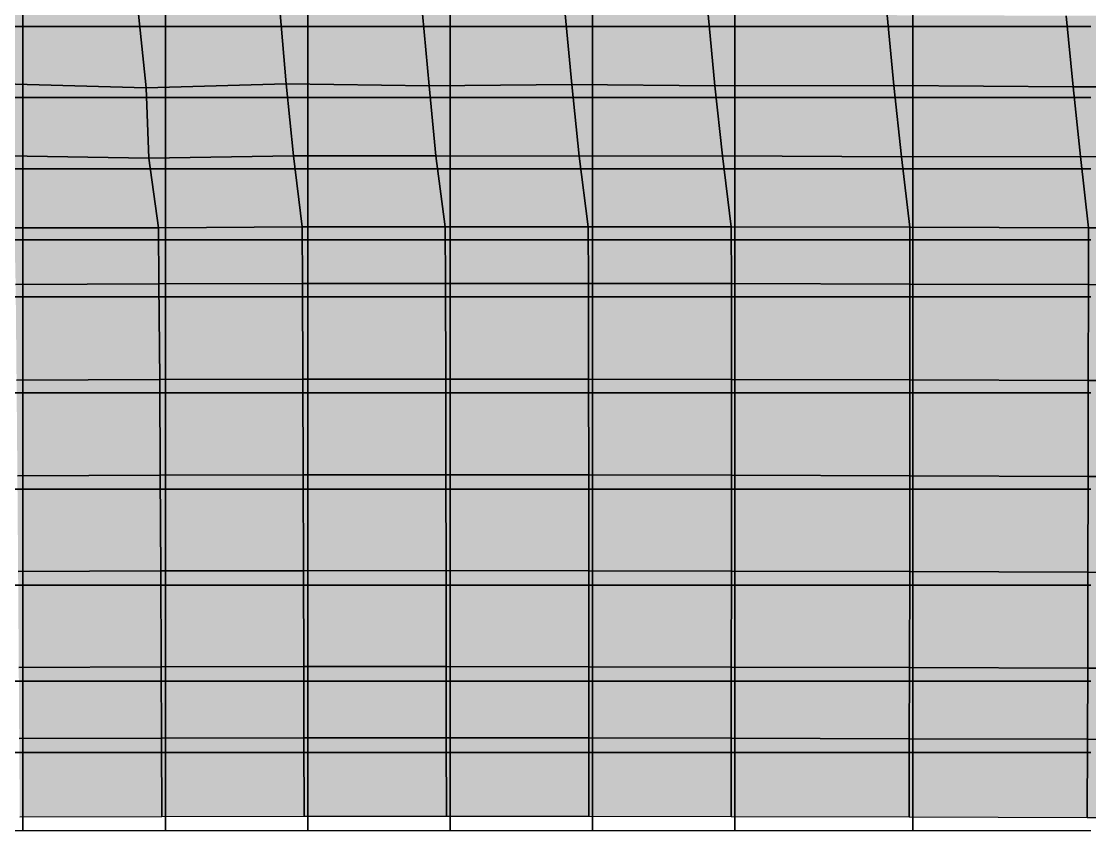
# Model space of a CAD drawing. Header units: inches. Extents: x -100 to 100, y -42 to 41.
# Drawn here: x 54.48 to 69.48, y -41.4 to -30.03 of the extents above; entities that cross this region are included whole.
import ezdxf

# ---------------------------------------------------------------- set-up
doc = ezdxf.new("R2010")
doc.units = ezdxf.units.IN
doc.header["$MEASUREMENT"] = 0
for name, color, linetype in [('Mesh-Acs', 7, 'Continuous'), ('Mesh-Ag1', 7, 'Continuous'), ('Mesh-Dc1', 7, 'Continuous'), ('Mesh-Dg1', 7, 'Continuous'), ('Mesh-Ds1', 7, 'Continuous'), ('Undeformed Mesh-Ac1①', 7, 'Continuous'), ('Undeformed Mesh-Acs', 7, 'Continuous'), ('Undeformed Mesh-Ag1', 7, 'Continuous'), ('Undeformed Mesh-Dc1', 7, 'Continuous'), ('Undeformed Mesh-Dg1', 7, 'Continuous'), ('Undeformed Mesh-Ds1', 7, 'Continuous'), ('Undeformed Mesh-MPC', 7, 'Continuous'), ('Undeformed Mesh-SCP(30%)_Ac1①', 7, 'Continuous'), ('Undeformed Mesh-SCP(30%)_Acs', 7, 'Continuous')]:
    doc.layers.add(name, color=color, linetype=linetype)

msp = doc.modelspace()

# ---------------------------------------------------------------- linework, layer by layer
at = {"color": 7, "true_color": 0xffffff, "transparency": 33554687}
for points in [[(54.1495, -29.9283), (54.2264, -30.9071), (56.2296, -30.9629)], [(54.1495, -29.9283), (56.2296, -30.9629), (56.1215, -29.9295)], [(56.2296, -30.9629), (58.1133, -29.9201), (56.1215, -29.9295)], [(56.2296, -30.9629), (58.1977, -30.9067), (58.1133, -29.9201)], [(58.1977, -30.9067), (60.112, -29.9244), (58.1133, -29.9201)], [(58.1977, -30.9067), (60.2073, -30.9335), (60.112, -29.9244)], [(60.2073, -30.9335), (62.117, -29.9285), (60.112, -29.9244)], [(60.2073, -30.9335), (62.2077, -30.9166), (62.117, -29.9285)], [(62.2077, -30.9166), (64.1244, -29.934), (62.117, -29.9285)], [(62.2077, -30.9166), (64.2191, -30.9364), (64.1244, -29.934)], [(64.2191, -30.9364), (66.6384, -29.9418), (64.1244, -29.934)], [(64.2191, -30.9364), (66.7329, -30.9282), (66.6384, -29.9418)], [(66.7329, -30.9282), (69.1542, -29.9496), (66.6384, -29.9418)], [(66.7329, -30.9282), (69.2535, -30.9486), (69.1542, -29.9496)], [(69.2535, -30.9486), (71.6729, -29.9585), (69.1542, -29.9496)], [(69.2535, -30.9486), (71.7725, -30.9444), (71.6729, -29.9585)], [(56.2701, -31.9527), (56.2296, -30.9629), (54.2264, -30.9071)], [(56.2701, -31.9527), (54.2264, -30.9071), (54.2737, -31.9174)], [(58.1977, -30.9067), (56.2296, -30.9629), (56.2701, -31.9527)], [(58.1977, -30.9067), (56.2701, -31.9527), (58.3018, -31.9168)], [(60.3004, -31.9192), (60.2073, -30.9335), (58.1977, -30.9067)], [(60.3004, -31.9192), (58.1977, -30.9067), (58.3018, -31.9168)], [(62.2077, -30.9166), (60.2073, -30.9335), (60.3004, -31.9192)], [(62.2077, -30.9166), (60.3004, -31.9192), (62.3138, -31.9239)], [(64.2191, -30.9364), (62.2077, -30.9166), (62.3138, -31.9239)], [(64.2191, -30.9364), (62.3138, -31.9239), (64.3241, -31.9181)], [(66.7329, -30.9282), (64.2191, -30.9364), (64.3241, -31.9181)], [(66.7329, -30.9282), (64.3241, -31.9181), (66.8418, -31.9338)], [(69.2535, -30.9486), (66.7329, -30.9282), (66.8418, -31.9338)], [(69.2535, -30.9486), (66.8418, -31.9338), (69.3565, -31.9288)], [(71.7725, -30.9444), (69.2535, -30.9486), (69.3565, -31.9288)], [(71.7725, -30.9444), (69.3565, -31.9288), (71.8724, -31.9501)], [(56.40278, -32.9287), (56.2701, -31.9527), (54.2737, -31.9174)], [(56.40278, -32.9287), (54.2737, -31.9174), (54.3797, -32.9316)], [(58.41966, -32.9165), (58.3018, -31.9168), (56.2701, -31.9527)], [(58.41966, -32.9165), (56.2701, -31.9527), (56.40278, -32.9287)], [(60.42863, -32.9157), (60.3004, -31.9192), (58.3018, -31.9168)], [(60.42863, -32.9157), (58.3018, -31.9168), (58.41966, -32.9165)], [(62.44009, -32.9148), (62.3138, -31.9239), (60.3004, -31.9192)], [(62.44009, -32.9148), (60.3004, -31.9192), (60.42863, -32.9157)], [(64.44822, -32.9179), (64.3241, -31.9181), (62.3138, -31.9239)], [(64.44822, -32.9179), (62.3138, -31.9239), (62.44009, -32.9148)], [(66.95781, -32.923), (66.8418, -31.9338), (64.3241, -31.9181)], [(66.95781, -32.923), (64.3241, -31.9181), (64.44822, -32.9179)], [(69.46548, -32.9305), (69.3565, -31.9288), (66.8418, -31.9338)], [(69.46548, -32.9305), (66.8418, -31.9338), (66.95781, -32.923)], [(71.97242, -32.9391), (71.8724, -31.9501), (69.3565, -31.9288)], [(71.97242, -32.9391), (69.3565, -31.9288), (69.46548, -32.9305)], [(56.41063, -33.7188), (56.40278, -32.9287), (54.3797, -32.9316)], [(56.41063, -33.7188), (54.3797, -32.9316), (54.3968, -33.7267)], [(56.41063, -33.7188), (58.41966, -32.9165), (56.40278, -32.9287)], [(56.41063, -33.7188), (58.42492, -33.7139), (58.41966, -32.9165)], [(58.42492, -33.7139), (60.42863, -32.9157), (58.41966, -32.9165)], [(58.42492, -33.7139), (60.43521, -33.7106), (60.42863, -32.9157)], [(60.43521, -33.7106), (62.44009, -32.9148), (60.42863, -32.9157)], [(60.43521, -33.7106), (62.44405, -33.7118), (62.44009, -32.9148)], [(62.44405, -33.7118), (64.44822, -32.9179), (62.44009, -32.9148)], [(62.44405, -33.7118), (64.45182, -33.7145), (64.44822, -32.9179)], [(64.45182, -33.7145), (66.95781, -32.923), (64.44822, -32.9179)], [(64.45182, -33.7145), (66.95992, -33.7207), (66.95781, -32.923)], [(66.95992, -33.7207), (69.46548, -32.9305), (66.95781, -32.923)], [(66.95992, -33.7207), (69.46697, -33.7281), (69.46548, -32.9305)], [(69.46697, -33.7281), (71.97242, -32.9391), (69.46548, -32.9305)], [(69.46697, -33.7281), (71.9729, -33.7374), (71.97242, -32.9391)], [(56.4201, -35.0603), (56.41063, -33.7188), (54.3968, -33.7267)], [(56.4201, -35.0603), (54.3968, -33.7267), (54.40978, -35.0689)], [(58.42983, -35.0562), (58.42492, -33.7139), (56.41063, -33.7188)], [(58.42983, -35.0562), (56.41063, -33.7188), (56.4201, -35.0603)], [(60.4389, -35.0553), (60.43521, -33.7106), (58.42492, -33.7139)], [(60.4389, -35.0553), (58.42492, -33.7139), (58.42983, -35.0562)], [(62.44592, -35.0565), (62.44405, -33.7118), (60.43521, -33.7106)], [(62.44592, -35.0565), (60.43521, -33.7106), (60.4389, -35.0553)], [(62.44592, -35.0565), (64.45182, -33.7145), (62.44405, -33.7118)], [(62.44592, -35.0565), (64.45225, -35.0604), (64.45182, -33.7145)], [(66.95917, -35.0668), (66.95992, -33.7207), (64.45182, -33.7145)], [(66.95917, -35.0668), (64.45182, -33.7145), (64.45225, -35.0604)], [(69.46506, -35.0751), (66.95992, -33.7207), (66.95917, -35.0668)], [(69.46506, -35.0751), (69.46697, -33.7281), (66.95992, -33.7207)], [(69.46506, -35.0751), (71.9729, -33.7374), (69.46697, -33.7281)], [(69.46506, -35.0751), (71.97029, -35.0844), (71.9729, -33.7374)], [(56.42847, -36.4047), (56.4201, -35.0603), (54.40978, -35.0689)], [(56.42847, -36.4047), (54.40978, -35.0689), (54.42135, -36.4127)], [(56.42847, -36.4047), (58.42983, -35.0562), (56.4201, -35.0603)], [(56.42847, -36.4047), (58.43514, -36.4008), (58.42983, -35.0562)], [(60.44135, -36.4004), (60.4389, -35.0553), (58.42983, -35.0562)], [(60.44135, -36.4004), (58.42983, -35.0562), (58.43514, -36.4008)], [(60.44135, -36.4004), (62.44592, -35.0565), (60.4389, -35.0553)], [(60.44135, -36.4004), (62.4472, -36.4027), (62.44592, -35.0565)], [(62.4472, -36.4027), (64.45225, -35.0604), (62.44592, -35.0565)], [(62.4472, -36.4027), (64.45216, -36.4066), (64.45225, -35.0604)], [(64.45216, -36.4066), (66.95917, -35.0668), (64.45225, -35.0604)], [(64.45216, -36.4066), (66.95782, -36.4138), (66.95917, -35.0668)], [(66.95782, -36.4138), (69.46506, -35.0751), (66.95917, -35.0668)], [(66.95782, -36.4138), (69.46278, -36.4223), (69.46506, -35.0751)], [(69.46278, -36.4223), (71.97029, -35.0844), (69.46506, -35.0751)], [(69.46278, -36.4223), (71.96719, -36.432), (71.97029, -35.0844)], [(56.43582, -37.751), (56.42847, -36.4047), (54.42135, -36.4127)], [(56.43582, -37.751), (54.42135, -36.4127), (54.43159, -37.7588)], [(56.43582, -37.751), (58.43514, -36.4008), (56.42847, -36.4047)], [(56.43582, -37.751), (58.43969, -37.7473), (58.43514, -36.4008)], [(60.44357, -37.747), (60.44135, -36.4004), (58.43514, -36.4008)], [(60.44357, -37.747), (58.43514, -36.4008), (58.43969, -37.7473)], [(62.44756, -37.7495), (62.4472, -36.4027), (60.44135, -36.4004)], [(62.44756, -37.7495), (60.44135, -36.4004), (60.44357, -37.747)], [(62.44756, -37.7495), (64.45216, -36.4066), (62.4472, -36.4027)], [(62.44756, -37.7495), (64.45147, -37.7538), (64.45216, -36.4066)], [(64.45147, -37.7538), (66.95782, -36.4138), (64.45216, -36.4066)], [(64.45147, -37.7538), (66.95581, -37.7611), (66.95782, -36.4138)], [(69.45987, -37.7701), (66.95782, -36.4138), (66.95581, -37.7611)], [(69.45987, -37.7701), (69.46278, -36.4223), (66.95782, -36.4138)], [(69.45987, -37.7701), (71.96719, -36.432), (69.46278, -36.4223)], [(69.45987, -37.7701), (71.96372, -37.7798), (71.96719, -36.432)], [(54.44073, -39.1071), (56.43582, -37.751), (54.43159, -37.7588)], [(54.44073, -39.1071), (56.44179, -39.0991), (56.43582, -37.751)], [(58.43969, -37.7473), (56.43582, -37.751), (56.44179, -39.0991)], [(58.43969, -37.7473), (56.44179, -39.0991), (58.4433, -39.0956)], [(60.44498, -39.095), (60.44357, -37.747), (58.43969, -37.7473)], [(60.44498, -39.095), (58.43969, -37.7473), (58.4433, -39.0956)], [(62.44722, -39.0973), (62.44756, -37.7495), (60.44357, -37.747)], [(62.44722, -39.0973), (60.44357, -37.747), (60.44498, -39.095)], [(64.45147, -37.7538), (62.44756, -37.7495), (62.44722, -39.0973)], [(64.45147, -37.7538), (62.44722, -39.0973), (64.44976, -39.1017)], [(66.95581, -37.7611), (64.45147, -37.7538), (64.44976, -39.1017)], [(66.95581, -37.7611), (64.44976, -39.1017), (66.95298, -39.1092)], [(69.45623, -39.118), (66.95581, -37.7611), (66.95298, -39.1092)], [(69.45623, -39.118), (69.45987, -37.7701), (66.95581, -37.7611)], [(71.96372, -37.7798), (69.45987, -37.7701), (69.45623, -39.118)], [(71.96372, -37.7798), (69.45623, -39.118), (71.95964, -39.1279)], [(56.44179, -39.0991), (54.44073, -39.1071), (54.44731, -40.107)], [(56.44179, -39.0991), (54.44731, -40.107), (56.4467, -40.0989)], [(56.4467, -40.0989), (58.4433, -39.0956), (56.44179, -39.0991)], [(56.4467, -40.0989), (58.44628, -40.0952), (58.4433, -39.0956)], [(58.44628, -40.0952), (60.44498, -39.095), (58.4433, -39.0956)], [(58.44628, -40.0952), (60.44652, -40.0944), (60.44498, -39.095)], [(60.44652, -40.0944), (62.44722, -39.0973), (60.44498, -39.095)], [(60.44652, -40.0944), (62.44725, -40.0963), (62.44722, -39.0973)], [(62.44725, -40.0963), (64.44976, -39.1017), (62.44722, -39.0973)], [(62.44725, -40.0963), (64.44857, -40.1007), (64.44976, -39.1017)], [(64.44857, -40.1007), (66.95298, -39.1092), (64.44976, -39.1017)], [(64.44857, -40.1007), (66.95075, -40.108), (66.95298, -39.1092)], [(66.95075, -40.108), (69.45623, -39.118), (66.95298, -39.1092)], [(66.95075, -40.108), (69.45345, -40.1168), (69.45623, -39.118)], [(69.45345, -40.1168), (71.95964, -39.1279), (69.45623, -39.118)], [(69.45345, -40.1168), (71.95661, -40.1265), (71.95964, -39.1279)], [(56.4467, -40.0989), (54.44731, -40.107), (54.45461, -41.208)], [(56.4467, -40.0989), (54.45461, -41.208), (56.45185, -41.1997)], [(58.44628, -40.0952), (56.4467, -40.0989), (56.45185, -41.1997)], [(58.44628, -40.0952), (56.45185, -41.1997), (58.44976, -41.1958)], [(60.44652, -40.0944), (58.44628, -40.0952), (58.44976, -41.1958)], [(60.44652, -40.0944), (58.44976, -41.1958), (60.44791, -41.1947)], [(62.44725, -40.0963), (60.44652, -40.0944), (60.44791, -41.1947)], [(62.44725, -40.0963), (60.44791, -41.1947), (62.44671, -41.1963)], [(64.44857, -40.1007), (62.44725, -40.0963), (62.44671, -41.1963)], [(64.44857, -40.1007), (62.44671, -41.1963), (64.44651, -41.2001)], [(66.95075, -40.108), (64.44857, -40.1007), (64.44651, -41.2001)], [(66.95075, -40.108), (64.44651, -41.2001), (66.9476, -41.2071)], [(69.45345, -40.1168), (66.95075, -40.108), (66.9476, -41.2071)], [(69.45345, -40.1168), (66.9476, -41.2071), (69.44969, -41.2156)], [(71.95661, -40.1265), (69.45345, -40.1168), (69.44969, -41.2156)], [(71.95661, -40.1265), (69.44969, -41.2156), (71.95252, -41.2251)]]:
    msp.add_solid(points, dxfattribs=at)
at = {"layer": 'Mesh-Acs', "color": 18, "true_color": 0x000000, "transparency": 33554559}
for p, q in [((56.2296, -30.9629), (56.1215, -29.9295)), ((56.1215, -29.9295), (56.2296, -30.9629)), ((58.1977, -30.9067), (58.1133, -29.9201)), ((58.1133, -29.9201), (58.1977, -30.9067)), ((60.2073, -30.9335), (60.112, -29.9244)), ((60.112, -29.9244), (60.2073, -30.9335)), ((62.2077, -30.9166), (62.117, -29.9285)), ((62.117, -29.9285), (62.2077, -30.9166)), ((64.2191, -30.9364), (64.1244, -29.934)), ((64.1244, -29.934), (64.2191, -30.9364)), ((66.7329, -30.9282), (66.6384, -29.9418)), ((66.6384, -29.9418), (66.7329, -30.9282)), ((69.2535, -30.9486), (69.1542, -29.9496)), ((69.1542, -29.9496), (69.2535, -30.9486)), ((56.2296, -30.9629), (54.2264, -30.9071)), ((54.2264, -30.9071), (56.2296, -30.9629)), ((58.1977, -30.9067), (56.2296, -30.9629)), ((56.2296, -30.9629), (58.1977, -30.9067)), ((58.3018, -31.9168), (58.1977, -30.9067)), ((60.2073, -30.9335), (58.1977, -30.9067)), ((58.1977, -30.9067), (58.3018, -31.9168)), ((58.1977, -30.9067), (60.2073, -30.9335)), ((56.2701, -31.9527), (56.2296, -30.9629)), ((56.2296, -30.9629), (56.2701, -31.9527)), ((62.2077, -30.9166), (60.2073, -30.9335)), ((60.2073, -30.9335), (62.2077, -30.9166)), ((60.3004, -31.9192), (60.2073, -30.9335)), ((60.2073, -30.9335), (60.3004, -31.9192)), ((62.3138, -31.9239), (62.2077, -30.9166)), ((64.2191, -30.9364), (62.2077, -30.9166)), ((62.2077, -30.9166), (62.3138, -31.9239)), ((62.2077, -30.9166), (64.2191, -30.9364)), ((66.7329, -30.9282), (64.2191, -30.9364)), ((64.2191, -30.9364), (66.7329, -30.9282)), ((64.3241, -31.9181), (64.2191, -30.9364)), ((64.2191, -30.9364), (64.3241, -31.9181)), ((66.8418, -31.9338), (66.7329, -30.9282)), ((69.2535, -30.9486), (66.7329, -30.9282)), ((66.7329, -30.9282), (66.8418, -31.9338)), ((66.7329, -30.9282), (69.2535, -30.9486)), ((71.7725, -30.9444), (69.2535, -30.9486)), ((69.2535, -30.9486), (71.7725, -30.9444)), ((69.3565, -31.9288), (69.2535, -30.9486)), ((69.2535, -30.9486), (69.3565, -31.9288)), ((56.2701, -31.9527), (54.2737, -31.9174)), ((54.2737, -31.9174), (56.2701, -31.9527)), ((58.3018, -31.9168), (56.2701, -31.9527)), ((56.2701, -31.9527), (58.3018, -31.9168)), ((56.40278, -32.9287), (56.2701, -31.9527)), ((56.2701, -31.9527), (56.40278, -32.9287)), ((58.41966, -32.9165), (58.3018, -31.9168)), ((60.3004, -31.9192), (58.3018, -31.9168)), ((58.3018, -31.9168), (58.41966, -32.9165)), ((58.3018, -31.9168), (60.3004, -31.9192)), ((60.42863, -32.9157), (60.3004, -31.9192)), ((62.3138, -31.9239), (60.3004, -31.9192)), ((60.3004, -31.9192), (60.42863, -32.9157)), ((60.3004, -31.9192), (62.3138, -31.9239)), ((64.3241, -31.9181), (62.3138, -31.9239)), ((62.3138, -31.9239), (64.3241, -31.9181)), ((62.44009, -32.9148), (62.3138, -31.9239)), ((62.3138, -31.9239), (62.44009, -32.9148)), ((64.44822, -32.9179), (64.3241, -31.9181)), ((66.8418, -31.9338), (64.3241, -31.9181)), ((64.3241, -31.9181), (64.44822, -32.9179)), ((64.3241, -31.9181), (66.8418, -31.9338)), ((69.3565, -31.9288), (66.8418, -31.9338)), ((66.8418, -31.9338), (69.3565, -31.9288)), ((66.95781, -32.923), (66.8418, -31.9338)), ((66.8418, -31.9338), (66.95781, -32.923)), ((69.46548, -32.9305), (69.3565, -31.9288)), ((71.8724, -31.9501), (69.3565, -31.9288)), ((69.3565, -31.9288), (69.46548, -32.9305)), ((69.3565, -31.9288), (71.8724, -31.9501)), ((54.3797, -32.9316), (56.40278, -32.9287)), ((56.40278, -32.9287), (58.41966, -32.9165)), ((58.41966, -32.9165), (60.42863, -32.9157)), ((60.42863, -32.9157), (62.44009, -32.9148)), ((62.44009, -32.9148), (64.44822, -32.9179)), ((64.44822, -32.9179), (66.95781, -32.923)), ((66.95781, -32.923), (69.46548, -32.9305)), ((69.46548, -32.9305), (71.97242, -32.9391))]:
    msp.add_line(p, q, dxfattribs=at)
at = {"layer": 'Mesh-Ag1', "color": 18, "true_color": 0x000000, "transparency": 33554559}
for p, q in [((56.40278, -32.9287), (54.3797, -32.9316)), ((58.41966, -32.9165), (56.40278, -32.9287)), ((56.41063, -33.7188), (56.40278, -32.9287)), ((56.40278, -32.9287), (56.41063, -33.7188)), ((60.42863, -32.9157), (58.41966, -32.9165)), ((58.42492, -33.7139), (58.41966, -32.9165)), ((58.41966, -32.9165), (58.42492, -33.7139)), ((62.44009, -32.9148), (60.42863, -32.9157)), ((60.43521, -33.7106), (60.42863, -32.9157)), ((60.42863, -32.9157), (60.43521, -33.7106)), ((62.44405, -33.7118), (62.44009, -32.9148)), ((64.44822, -32.9179), (62.44009, -32.9148)), ((62.44009, -32.9148), (62.44405, -33.7118)), ((64.45182, -33.7145), (64.44822, -32.9179)), ((66.95781, -32.923), (64.44822, -32.9179)), ((64.44822, -32.9179), (64.45182, -33.7145)), ((66.95992, -33.7207), (66.95781, -32.923)), ((69.46548, -32.9305), (66.95781, -32.923)), ((66.95781, -32.923), (66.95992, -33.7207)), ((69.46697, -33.7281), (69.46548, -32.9305)), ((71.97242, -32.9391), (69.46548, -32.9305)), ((69.46548, -32.9305), (69.46697, -33.7281)), ((54.3968, -33.7267), (56.41063, -33.7188)), ((56.41063, -33.7188), (58.42492, -33.7139)), ((58.42492, -33.7139), (60.43521, -33.7106)), ((60.43521, -33.7106), (62.44405, -33.7118)), ((62.44405, -33.7118), (64.45182, -33.7145)), ((64.45182, -33.7145), (66.95992, -33.7207)), ((66.95992, -33.7207), (69.46697, -33.7281)), ((69.46697, -33.7281), (71.9729, -33.7374))]:
    msp.add_line(p, q, dxfattribs=at)
at = {"layer": 'Mesh-Dc1', "color": 18, "true_color": 0x000000, "transparency": 33554559}
for p, q in [((56.41063, -33.7188), (54.3968, -33.7267)), ((58.42492, -33.7139), (56.41063, -33.7188)), ((56.4201, -35.0603), (56.41063, -33.7188)), ((56.41063, -33.7188), (56.4201, -35.0603)), ((60.43521, -33.7106), (58.42492, -33.7139)), ((58.42983, -35.0562), (58.42492, -33.7139)), ((58.42492, -33.7139), (58.42983, -35.0562)), ((60.4389, -35.0553), (60.43521, -33.7106)), ((62.44405, -33.7118), (60.43521, -33.7106)), ((60.43521, -33.7106), (60.4389, -35.0553)), ((62.44592, -35.0565), (62.44405, -33.7118)), ((64.45182, -33.7145), (62.44405, -33.7118)), ((62.44405, -33.7118), (62.44592, -35.0565)), ((64.45225, -35.0604), (64.45182, -33.7145)), ((66.95992, -33.7207), (64.45182, -33.7145)), ((64.45182, -33.7145), (64.45225, -35.0604)), ((66.95917, -35.0668), (66.95992, -33.7207)), ((66.95992, -33.7207), (66.95917, -35.0668)), ((69.46697, -33.7281), (66.95992, -33.7207)), ((69.46506, -35.0751), (69.46697, -33.7281)), ((69.46697, -33.7281), (69.46506, -35.0751)), ((71.9729, -33.7374), (69.46697, -33.7281)), ((56.4201, -35.0603), (54.40978, -35.0689)), ((54.40978, -35.0689), (56.4201, -35.0603)), ((58.42983, -35.0562), (56.4201, -35.0603)), ((56.4201, -35.0603), (58.42983, -35.0562)), ((56.42847, -36.4047), (56.4201, -35.0603)), ((56.4201, -35.0603), (56.42847, -36.4047)), ((60.4389, -35.0553), (58.42983, -35.0562)), ((58.42983, -35.0562), (60.4389, -35.0553)), ((58.43514, -36.4008), (58.42983, -35.0562)), ((58.42983, -35.0562), (58.43514, -36.4008)), ((60.44135, -36.4004), (60.4389, -35.0553)), ((62.44592, -35.0565), (60.4389, -35.0553)), ((60.4389, -35.0553), (60.44135, -36.4004)), ((60.4389, -35.0553), (62.44592, -35.0565)), ((62.4472, -36.4027), (62.44592, -35.0565)), ((64.45225, -35.0604), (62.44592, -35.0565)), ((62.44592, -35.0565), (62.4472, -36.4027)), ((62.44592, -35.0565), (64.45225, -35.0604)), ((64.45216, -36.4066), (64.45225, -35.0604)), ((64.45225, -35.0604), (64.45216, -36.4066)), ((66.95917, -35.0668), (64.45225, -35.0604)), ((64.45225, -35.0604), (66.95917, -35.0668)), ((66.95782, -36.4138), (66.95917, -35.0668)), ((66.95917, -35.0668), (66.95782, -36.4138)), ((69.46506, -35.0751), (66.95917, -35.0668)), ((66.95917, -35.0668), (69.46506, -35.0751)), ((69.46278, -36.4223), (69.46506, -35.0751)), ((69.46506, -35.0751), (69.46278, -36.4223)), ((71.97029, -35.0844), (69.46506, -35.0751)), ((69.46506, -35.0751), (71.97029, -35.0844)), ((56.42847, -36.4047), (54.42135, -36.4127)), ((54.42135, -36.4127), (56.42847, -36.4047)), ((58.43514, -36.4008), (56.42847, -36.4047)), ((56.42847, -36.4047), (58.43514, -36.4008)), ((56.43582, -37.751), (56.42847, -36.4047)), ((56.42847, -36.4047), (56.43582, -37.751)), ((60.44135, -36.4004), (58.43514, -36.4008)), ((58.43514, -36.4008), (60.44135, -36.4004)), ((58.43969, -37.7473), (58.43514, -36.4008)), ((58.43514, -36.4008), (58.43969, -37.7473)), ((60.44357, -37.747), (60.44135, -36.4004)), ((62.4472, -36.4027), (60.44135, -36.4004)), ((60.44135, -36.4004), (60.44357, -37.747)), ((60.44135, -36.4004), (62.4472, -36.4027)), ((62.44756, -37.7495), (62.4472, -36.4027)), ((64.45216, -36.4066), (62.4472, -36.4027)), ((62.4472, -36.4027), (62.44756, -37.7495)), ((62.4472, -36.4027), (64.45216, -36.4066)), ((64.45147, -37.7538), (64.45216, -36.4066)), ((64.45216, -36.4066), (64.45147, -37.7538)), ((66.95782, -36.4138), (64.45216, -36.4066)), ((64.45216, -36.4066), (66.95782, -36.4138)), ((66.95581, -37.7611), (66.95782, -36.4138)), ((66.95782, -36.4138), (66.95581, -37.7611)), ((69.46278, -36.4223), (66.95782, -36.4138)), ((66.95782, -36.4138), (69.46278, -36.4223)), ((69.45987, -37.7701), (69.46278, -36.4223)), ((69.46278, -36.4223), (69.45987, -37.7701)), ((71.96719, -36.432), (69.46278, -36.4223)), ((69.46278, -36.4223), (71.96719, -36.432)), ((56.43582, -37.751), (54.43159, -37.7588)), ((54.43159, -37.7588), (56.43582, -37.751)), ((58.43969, -37.7473), (56.43582, -37.751)), ((56.43582, -37.751), (58.43969, -37.7473)), ((56.44179, -39.0991), (56.43582, -37.751)), ((56.43582, -37.751), (56.44179, -39.0991)), ((60.44357, -37.747), (58.43969, -37.7473)), ((58.43969, -37.7473), (60.44357, -37.747)), ((58.4433, -39.0956), (58.43969, -37.7473)), ((58.43969, -37.7473), (58.4433, -39.0956)), ((60.44498, -39.095), (60.44357, -37.747)), ((62.44756, -37.7495), (60.44357, -37.747)), ((60.44357, -37.747), (60.44498, -39.095)), ((60.44357, -37.747), (62.44756, -37.7495)), ((62.44722, -39.0973), (62.44756, -37.7495)), ((62.44756, -37.7495), (62.44722, -39.0973)), ((64.45147, -37.7538), (62.44756, -37.7495)), ((62.44756, -37.7495), (64.45147, -37.7538)), ((64.44976, -39.1017), (64.45147, -37.7538)), ((64.45147, -37.7538), (64.44976, -39.1017)), ((66.95581, -37.7611), (64.45147, -37.7538)), ((64.45147, -37.7538), (66.95581, -37.7611)), ((66.95298, -39.1092), (66.95581, -37.7611)), ((66.95581, -37.7611), (66.95298, -39.1092)), ((69.45987, -37.7701), (66.95581, -37.7611)), ((66.95581, -37.7611), (69.45987, -37.7701)), ((69.45623, -39.118), (69.45987, -37.7701)), ((69.45987, -37.7701), (69.45623, -39.118)), ((71.96372, -37.7798), (69.45987, -37.7701)), ((69.45987, -37.7701), (71.96372, -37.7798)), ((54.44073, -39.1071), (56.44179, -39.0991)), ((56.44179, -39.0991), (58.4433, -39.0956)), ((58.4433, -39.0956), (60.44498, -39.095)), ((60.44498, -39.095), (62.44722, -39.0973)), ((62.44722, -39.0973), (64.44976, -39.1017)), ((64.44976, -39.1017), (66.95298, -39.1092)), ((66.95298, -39.1092), (69.45623, -39.118)), ((69.45623, -39.118), (71.95964, -39.1279))]:
    msp.add_line(p, q, dxfattribs=at)
at = {"layer": 'Mesh-Dg1', "color": 18, "true_color": 0x000000, "transparency": 33554559}
for p, q in [((56.4467, -40.0989), (54.44731, -40.107)), ((58.44628, -40.0952), (56.4467, -40.0989)), ((56.45185, -41.1997), (56.4467, -40.0989)), ((56.4467, -40.0989), (56.45185, -41.1997)), ((60.44652, -40.0944), (58.44628, -40.0952)), ((58.44976, -41.1958), (58.44628, -40.0952)), ((58.44628, -40.0952), (58.44976, -41.1958)), ((60.44791, -41.1947), (60.44652, -40.0944)), ((62.44725, -40.0963), (60.44652, -40.0944)), ((60.44652, -40.0944), (60.44791, -41.1947)), ((62.44671, -41.1963), (62.44725, -40.0963)), ((62.44725, -40.0963), (62.44671, -41.1963)), ((64.44857, -40.1007), (62.44725, -40.0963)), ((64.44651, -41.2001), (64.44857, -40.1007)), ((64.44857, -40.1007), (64.44651, -41.2001)), ((66.95075, -40.108), (64.44857, -40.1007)), ((66.9476, -41.2071), (66.95075, -40.108)), ((66.95075, -40.108), (66.9476, -41.2071)), ((69.45345, -40.1168), (66.95075, -40.108)), ((69.44969, -41.2156), (69.45345, -40.1168)), ((69.45345, -40.1168), (69.44969, -41.2156)), ((71.95661, -40.1265), (69.45345, -40.1168)), ((54.45461, -41.208), (56.45185, -41.1997)), ((56.45185, -41.1997), (58.44976, -41.1958)), ((58.44976, -41.1958), (60.44791, -41.1947)), ((60.44791, -41.1947), (62.44671, -41.1963)), ((62.44671, -41.1963), (64.44651, -41.2001)), ((64.44651, -41.2001), (66.9476, -41.2071)), ((66.9476, -41.2071), (69.44969, -41.2156)), ((69.44969, -41.2156), (71.95252, -41.2251))]:
    msp.add_line(p, q, dxfattribs=at)
at = {"layer": 'Mesh-Ds1', "color": 18, "true_color": 0x000000, "transparency": 33554559}
for p, q in [((56.44179, -39.0991), (54.44073, -39.1071)), ((58.4433, -39.0956), (56.44179, -39.0991)), ((56.4467, -40.0989), (56.44179, -39.0991)), ((56.44179, -39.0991), (56.4467, -40.0989)), ((60.44498, -39.095), (58.4433, -39.0956)), ((58.44628, -40.0952), (58.4433, -39.0956)), ((58.4433, -39.0956), (58.44628, -40.0952)), ((60.44652, -40.0944), (60.44498, -39.095)), ((62.44722, -39.0973), (60.44498, -39.095)), ((60.44498, -39.095), (60.44652, -40.0944)), ((62.44725, -40.0963), (62.44722, -39.0973)), ((64.44976, -39.1017), (62.44722, -39.0973)), ((62.44722, -39.0973), (62.44725, -40.0963)), ((64.44857, -40.1007), (64.44976, -39.1017)), ((64.44976, -39.1017), (64.44857, -40.1007)), ((66.95298, -39.1092), (64.44976, -39.1017)), ((66.95075, -40.108), (66.95298, -39.1092)), ((66.95298, -39.1092), (66.95075, -40.108)), ((69.45623, -39.118), (66.95298, -39.1092)), ((69.45345, -40.1168), (69.45623, -39.118)), ((69.45623, -39.118), (69.45345, -40.1168)), ((71.95964, -39.1279), (69.45623, -39.118)), ((54.44731, -40.107), (56.4467, -40.0989)), ((56.4467, -40.0989), (58.44628, -40.0952)), ((58.44628, -40.0952), (60.44652, -40.0944)), ((60.44652, -40.0944), (62.44725, -40.0963)), ((62.44725, -40.0963), (64.44857, -40.1007)), ((64.44857, -40.1007), (66.95075, -40.108)), ((66.95075, -40.108), (69.45345, -40.1168)), ((69.45345, -40.1168), (71.95661, -40.1265))]:
    msp.add_line(p, q, dxfattribs=at)
at = {"layer": 'Undeformed Mesh-Ac1①', "color": 1, "true_color": 0xff0000, "transparency": 33554687}
for p, q in [((54.5, -28.5), (54.5, -30.1)), ((56.5, -30.1), (56.5, -28.5)), ((56.5, -28.5), (56.5, -30.1)), ((58.5, -30.1), (58.5, -28.5)), ((58.5, -28.5), (58.5, -30.1)), ((60.5, -30.1), (60.5, -28.5)), ((60.5, -28.5), (60.5, -30.1)), ((62.5, -30.1), (62.5, -28.5)), ((62.5, -28.5), (62.5, -30.1)), ((64.5, -30.1), (64.5, -28.5)), ((64.5, -28.5), (64.5, -30.1)), ((67, -30.1), (67, -28.5)), ((67, -28.5), (67, -30.1)), ((54.5, -30.1), (56.5, -30.1)), ((56.5, -30.1), (58.5, -30.1)), ((58.5, -30.1), (60.5, -30.1)), ((60.5, -30.1), (62.5, -30.1)), ((62.5, -30.1), (64.5, -30.1)), ((64.5, -30.1), (67, -30.1)), ((67, -30.1), (69.5, -30.1))]:
    msp.add_line(p, q, dxfattribs=at)
at = {"layer": 'Undeformed Mesh-Acs', "color": 1, "true_color": 0xff0000, "transparency": 33554687}
for p, q in [((54.5, -30.1), (54.5, -31.1)), ((56.5, -30.1), (54.5, -30.1)), ((56.5, -31.1), (56.5, -30.1)), ((58.5, -30.1), (56.5, -30.1)), ((56.5, -30.1), (56.5, -31.1)), ((58.5, -31.1), (58.5, -30.1)), ((60.5, -30.1), (58.5, -30.1)), ((58.5, -30.1), (58.5, -31.1)), ((60.5, -31.1), (60.5, -30.1)), ((62.5, -30.1), (60.5, -30.1)), ((60.5, -30.1), (60.5, -31.1)), ((62.5, -31.1), (62.5, -30.1)), ((64.5, -30.1), (62.5, -30.1)), ((62.5, -30.1), (62.5, -31.1)), ((64.5, -31.1), (64.5, -30.1)), ((67, -30.1), (64.5, -30.1)), ((64.5, -30.1), (64.5, -31.1)), ((67, -31.1), (67, -30.1)), ((69.5, -30.1), (67, -30.1)), ((67, -30.1), (67, -31.1)), ((56.5, -31.1), (54.5, -31.1)), ((54.5, -31.1), (54.5, -32.1)), ((54.5, -31.1), (56.5, -31.1)), ((56.5, -32.1), (56.5, -31.1)), ((58.5, -31.1), (56.5, -31.1)), ((56.5, -31.1), (56.5, -32.1)), ((56.5, -31.1), (58.5, -31.1)), ((58.5, -32.1), (58.5, -31.1)), ((60.5, -31.1), (58.5, -31.1)), ((58.5, -31.1), (58.5, -32.1)), ((58.5, -31.1), (60.5, -31.1)), ((60.5, -32.1), (60.5, -31.1)), ((62.5, -31.1), (60.5, -31.1)), ((60.5, -31.1), (60.5, -32.1)), ((60.5, -31.1), (62.5, -31.1)), ((62.5, -32.1), (62.5, -31.1)), ((64.5, -31.1), (62.5, -31.1)), ((62.5, -31.1), (62.5, -32.1)), ((62.5, -31.1), (64.5, -31.1)), ((64.5, -32.1), (64.5, -31.1)), ((67, -31.1), (64.5, -31.1)), ((64.5, -31.1), (64.5, -32.1)), ((64.5, -31.1), (67, -31.1)), ((67, -32.1), (67, -31.1)), ((69.5, -31.1), (67, -31.1)), ((67, -31.1), (67, -32.1)), ((67, -31.1), (69.5, -31.1)), ((56.5, -32.1), (54.5, -32.1)), ((54.5, -32.1), (54.5, -33.1)), ((54.5, -32.1), (56.5, -32.1)), ((56.5, -33.1), (56.5, -32.1)), ((58.5, -32.1), (56.5, -32.1)), ((56.5, -32.1), (56.5, -33.1)), ((56.5, -32.1), (58.5, -32.1)), ((58.5, -33.1), (58.5, -32.1)), ((60.5, -32.1), (58.5, -32.1)), ((58.5, -32.1), (58.5, -33.1)), ((58.5, -32.1), (60.5, -32.1)), ((60.5, -33.1), (60.5, -32.1)), ((62.5, -32.1), (60.5, -32.1)), ((60.5, -32.1), (60.5, -33.1)), ((60.5, -32.1), (62.5, -32.1)), ((62.5, -33.1), (62.5, -32.1)), ((64.5, -32.1), (62.5, -32.1)), ((62.5, -32.1), (62.5, -33.1)), ((62.5, -32.1), (64.5, -32.1)), ((64.5, -33.1), (64.5, -32.1)), ((67, -32.1), (64.5, -32.1)), ((64.5, -32.1), (64.5, -33.1)), ((64.5, -32.1), (67, -32.1)), ((67, -33.1), (67, -32.1)), ((69.5, -32.1), (67, -32.1)), ((67, -32.1), (67, -33.1)), ((67, -32.1), (69.5, -32.1)), ((54.5, -33.1), (56.5, -33.1)), ((56.5, -33.1), (58.5, -33.1)), ((58.5, -33.1), (60.5, -33.1)), ((60.5, -33.1), (62.5, -33.1)), ((62.5, -33.1), (64.5, -33.1)), ((64.5, -33.1), (67, -33.1)), ((67, -33.1), (69.5, -33.1))]:
    msp.add_line(p, q, dxfattribs=at)
at = {"layer": 'Undeformed Mesh-Ag1', "color": 1, "true_color": 0xff0000, "transparency": 33554687}
for p, q in [((54.5, -33.1), (52.8, -33.1)), ((54.5, -33.9), (54.5, -33.1)), ((56.5, -33.1), (54.5, -33.1)), ((54.5, -33.1), (54.5, -33.9)), ((56.5, -33.9), (56.5, -33.1)), ((58.5, -33.1), (56.5, -33.1)), ((56.5, -33.1), (56.5, -33.9)), ((58.5, -33.9), (58.5, -33.1)), ((60.5, -33.1), (58.5, -33.1)), ((58.5, -33.1), (58.5, -33.9)), ((60.5, -33.9), (60.5, -33.1)), ((62.5, -33.1), (60.5, -33.1)), ((60.5, -33.1), (60.5, -33.9)), ((62.5, -33.9), (62.5, -33.1)), ((64.5, -33.1), (62.5, -33.1)), ((62.5, -33.1), (62.5, -33.9)), ((64.5, -33.9), (64.5, -33.1)), ((67, -33.1), (64.5, -33.1)), ((64.5, -33.1), (64.5, -33.9)), ((67, -33.9), (67, -33.1)), ((69.5, -33.1), (67, -33.1)), ((67, -33.1), (67, -33.9)), ((52.8, -33.9), (54.5, -33.9)), ((54.5, -33.9), (56.5, -33.9)), ((56.5, -33.9), (58.5, -33.9)), ((58.5, -33.9), (60.5, -33.9)), ((60.5, -33.9), (62.5, -33.9)), ((62.5, -33.9), (64.5, -33.9)), ((64.5, -33.9), (67, -33.9)), ((67, -33.9), (69.5, -33.9))]:
    msp.add_line(p, q, dxfattribs=at)
at = {"layer": 'Undeformed Mesh-Dc1', "color": 1, "true_color": 0xff0000, "transparency": 33554687}
for p, q in [((54.5, -33.9), (52.8, -33.9)), ((54.5, -35.25), (54.5, -33.9)), ((56.5, -33.9), (54.5, -33.9)), ((54.5, -33.9), (54.5, -35.25)), ((56.5, -35.25), (56.5, -33.9)), ((58.5, -33.9), (56.5, -33.9)), ((56.5, -33.9), (56.5, -35.25)), ((58.5, -35.25), (58.5, -33.9)), ((60.5, -33.9), (58.5, -33.9)), ((58.5, -33.9), (58.5, -35.25)), ((60.5, -35.25), (60.5, -33.9)), ((62.5, -33.9), (60.5, -33.9)), ((60.5, -33.9), (60.5, -35.25)), ((62.5, -35.25), (62.5, -33.9)), ((64.5, -33.9), (62.5, -33.9)), ((62.5, -33.9), (62.5, -35.25)), ((64.5, -35.25), (64.5, -33.9)), ((67, -33.9), (64.5, -33.9)), ((64.5, -33.9), (64.5, -35.25)), ((67, -35.25), (67, -33.9)), ((69.5, -33.9), (67, -33.9)), ((67, -33.9), (67, -35.25)), ((54.5, -35.25), (52.8, -35.25)), ((52.8, -35.25), (54.5, -35.25)), ((54.5, -36.6), (54.5, -35.25)), ((56.5, -35.25), (54.5, -35.25)), ((54.5, -35.25), (54.5, -36.6)), ((54.5, -35.25), (56.5, -35.25)), ((56.5, -36.6), (56.5, -35.25)), ((58.5, -35.25), (56.5, -35.25)), ((56.5, -35.25), (56.5, -36.6)), ((56.5, -35.25), (58.5, -35.25)), ((58.5, -36.6), (58.5, -35.25)), ((60.5, -35.25), (58.5, -35.25)), ((58.5, -35.25), (58.5, -36.6)), ((58.5, -35.25), (60.5, -35.25)), ((60.5, -36.6), (60.5, -35.25)), ((62.5, -35.25), (60.5, -35.25)), ((60.5, -35.25), (60.5, -36.6)), ((60.5, -35.25), (62.5, -35.25)), ((62.5, -36.6), (62.5, -35.25)), ((64.5, -35.25), (62.5, -35.25)), ((62.5, -35.25), (62.5, -36.6)), ((62.5, -35.25), (64.5, -35.25)), ((64.5, -36.6), (64.5, -35.25)), ((67, -35.25), (64.5, -35.25)), ((64.5, -35.25), (64.5, -36.6)), ((64.5, -35.25), (67, -35.25)), ((67, -36.6), (67, -35.25)), ((69.5, -35.25), (67, -35.25)), ((67, -35.25), (67, -36.6)), ((67, -35.25), (69.5, -35.25)), ((54.5, -36.6), (52.8, -36.6)), ((52.8, -36.6), (54.5, -36.6)), ((54.5, -37.95), (54.5, -36.6)), ((56.5, -36.6), (54.5, -36.6)), ((54.5, -36.6), (54.5, -37.95)), ((54.5, -36.6), (56.5, -36.6)), ((56.5, -37.95), (56.5, -36.6)), ((58.5, -36.6), (56.5, -36.6)), ((56.5, -36.6), (56.5, -37.95)), ((56.5, -36.6), (58.5, -36.6)), ((58.5, -37.95), (58.5, -36.6)), ((60.5, -36.6), (58.5, -36.6)), ((58.5, -36.6), (58.5, -37.95)), ((58.5, -36.6), (60.5, -36.6)), ((60.5, -37.95), (60.5, -36.6)), ((62.5, -36.6), (60.5, -36.6)), ((60.5, -36.6), (60.5, -37.95)), ((60.5, -36.6), (62.5, -36.6)), ((62.5, -37.95), (62.5, -36.6)), ((64.5, -36.6), (62.5, -36.6)), ((62.5, -36.6), (62.5, -37.95)), ((62.5, -36.6), (64.5, -36.6)), ((64.5, -37.95), (64.5, -36.6)), ((67, -36.6), (64.5, -36.6)), ((64.5, -36.6), (64.5, -37.95)), ((64.5, -36.6), (67, -36.6)), ((67, -37.95), (67, -36.6)), ((69.5, -36.6), (67, -36.6)), ((67, -36.6), (67, -37.95)), ((67, -36.6), (69.5, -36.6)), ((54.5, -37.95), (52.8, -37.95)), ((52.8, -37.95), (54.5, -37.95)), ((54.5, -39.3), (54.5, -37.95)), ((56.5, -37.95), (54.5, -37.95)), ((54.5, -37.95), (54.5, -39.3)), ((54.5, -37.95), (56.5, -37.95)), ((56.5, -39.3), (56.5, -37.95)), ((58.5, -37.95), (56.5, -37.95)), ((56.5, -37.95), (56.5, -39.3)), ((56.5, -37.95), (58.5, -37.95)), ((58.5, -39.3), (58.5, -37.95)), ((60.5, -37.95), (58.5, -37.95)), ((58.5, -37.95), (58.5, -39.3)), ((58.5, -37.95), (60.5, -37.95)), ((60.5, -39.3), (60.5, -37.95)), ((62.5, -37.95), (60.5, -37.95)), ((60.5, -37.95), (60.5, -39.3)), ((60.5, -37.95), (62.5, -37.95)), ((62.5, -39.3), (62.5, -37.95)), ((64.5, -37.95), (62.5, -37.95)), ((62.5, -37.95), (62.5, -39.3)), ((62.5, -37.95), (64.5, -37.95)), ((64.5, -39.3), (64.5, -37.95)), ((67, -37.95), (64.5, -37.95)), ((64.5, -37.95), (64.5, -39.3)), ((64.5, -37.95), (67, -37.95)), ((67, -39.3), (67, -37.95)), ((69.5, -37.95), (67, -37.95)), ((67, -37.95), (67, -39.3)), ((67, -37.95), (69.5, -37.95)), ((52.8, -39.3), (54.5, -39.3)), ((54.5, -39.3), (56.5, -39.3)), ((56.5, -39.3), (58.5, -39.3)), ((58.5, -39.3), (60.5, -39.3)), ((60.5, -39.3), (62.5, -39.3)), ((62.5, -39.3), (64.5, -39.3)), ((64.5, -39.3), (67, -39.3)), ((67, -39.3), (69.5, -39.3))]:
    msp.add_line(p, q, dxfattribs=at)
at = {"layer": 'Undeformed Mesh-Dg1', "color": 1, "true_color": 0xff0000, "transparency": 33554687}
for p, q in [((54.5, -40.3), (52.8, -40.3)), ((54.5, -41.4), (54.5, -40.3)), ((56.5, -40.3), (54.5, -40.3)), ((54.5, -40.3), (54.5, -41.4)), ((56.5, -41.4), (56.5, -40.3)), ((58.5, -40.3), (56.5, -40.3)), ((56.5, -40.3), (56.5, -41.4)), ((58.5, -41.4), (58.5, -40.3)), ((60.5, -40.3), (58.5, -40.3)), ((58.5, -40.3), (58.5, -41.4)), ((60.5, -41.4), (60.5, -40.3)), ((62.5, -40.3), (60.5, -40.3)), ((60.5, -40.3), (60.5, -41.4)), ((62.5, -41.4), (62.5, -40.3)), ((64.5, -40.3), (62.5, -40.3)), ((62.5, -40.3), (62.5, -41.4)), ((64.5, -41.4), (64.5, -40.3)), ((67, -40.3), (64.5, -40.3)), ((64.5, -40.3), (64.5, -41.4)), ((67, -41.4), (67, -40.3)), ((69.5, -40.3), (67, -40.3)), ((67, -40.3), (67, -41.4)), ((52.8, -41.4), (54.5, -41.4)), ((54.5, -41.4), (56.5, -41.4)), ((56.5, -41.4), (58.5, -41.4)), ((58.5, -41.4), (60.5, -41.4)), ((60.5, -41.4), (62.5, -41.4)), ((62.5, -41.4), (64.5, -41.4)), ((64.5, -41.4), (67, -41.4)), ((67, -41.4), (69.5, -41.4))]:
    msp.add_line(p, q, dxfattribs=at)
at = {"layer": 'Undeformed Mesh-Ds1', "color": 1, "true_color": 0xff0000, "transparency": 33554687}
for p, q in [((54.5, -39.3), (52.8, -39.3)), ((54.5, -40.3), (54.5, -39.3)), ((56.5, -39.3), (54.5, -39.3)), ((54.5, -39.3), (54.5, -40.3)), ((56.5, -40.3), (56.5, -39.3)), ((58.5, -39.3), (56.5, -39.3)), ((56.5, -39.3), (56.5, -40.3)), ((58.5, -40.3), (58.5, -39.3)), ((60.5, -39.3), (58.5, -39.3)), ((58.5, -39.3), (58.5, -40.3)), ((60.5, -40.3), (60.5, -39.3)), ((62.5, -39.3), (60.5, -39.3)), ((60.5, -39.3), (60.5, -40.3)), ((62.5, -40.3), (62.5, -39.3)), ((64.5, -39.3), (62.5, -39.3)), ((62.5, -39.3), (62.5, -40.3)), ((64.5, -40.3), (64.5, -39.3)), ((67, -39.3), (64.5, -39.3)), ((64.5, -39.3), (64.5, -40.3)), ((67, -40.3), (67, -39.3)), ((69.5, -39.3), (67, -39.3)), ((67, -39.3), (67, -40.3)), ((52.8, -40.3), (54.5, -40.3)), ((54.5, -40.3), (56.5, -40.3)), ((56.5, -40.3), (58.5, -40.3)), ((58.5, -40.3), (60.5, -40.3)), ((60.5, -40.3), (62.5, -40.3)), ((62.5, -40.3), (64.5, -40.3)), ((64.5, -40.3), (67, -40.3)), ((67, -40.3), (69.5, -40.3))]:
    msp.add_line(p, q, dxfattribs=at)
at = {"layer": 'Undeformed Mesh-MPC', "color": 1, "true_color": 0xff0000, "transparency": 33554687}
for p, q in [((54.5, -30.1), (54.5, -30.1)), ((54.5, -31.1), (54.5, -31.1)), ((54.5, -32.1), (54.5, -32.1)), ((54.5, -33.1), (54.5, -33.1))]:
    msp.add_line(p, q, dxfattribs=at)
at = {"layer": 'Undeformed Mesh-SCP(30%)_Ac1①', "color": 1, "true_color": 0xff0000, "transparency": 33554687}
for p, q in [((54.5, -30.1), (54.5, -28.5)), ((52.8, -30.1), (54.5, -30.1))]:
    msp.add_line(p, q, dxfattribs=at)
at = {"layer": 'Undeformed Mesh-SCP(30%)_Acs', "color": 1, "true_color": 0xff0000, "transparency": 33554687}
for p, q in [((54.5, -30.1), (52.8, -30.1)), ((54.5, -31.1), (54.5, -30.1)), ((54.5, -31.1), (52.8, -31.1)), ((52.8, -31.1), (54.5, -31.1)), ((54.5, -32.1), (54.5, -31.1)), ((52.8, -32.1), (54.5, -32.1)), ((54.5, -32.1), (52.8, -32.1)), ((54.5, -33.1), (54.5, -32.1)), ((52.8, -33.1), (54.5, -33.1))]:
    msp.add_line(p, q, dxfattribs=at)

doc.saveas('drawing.dxf')
